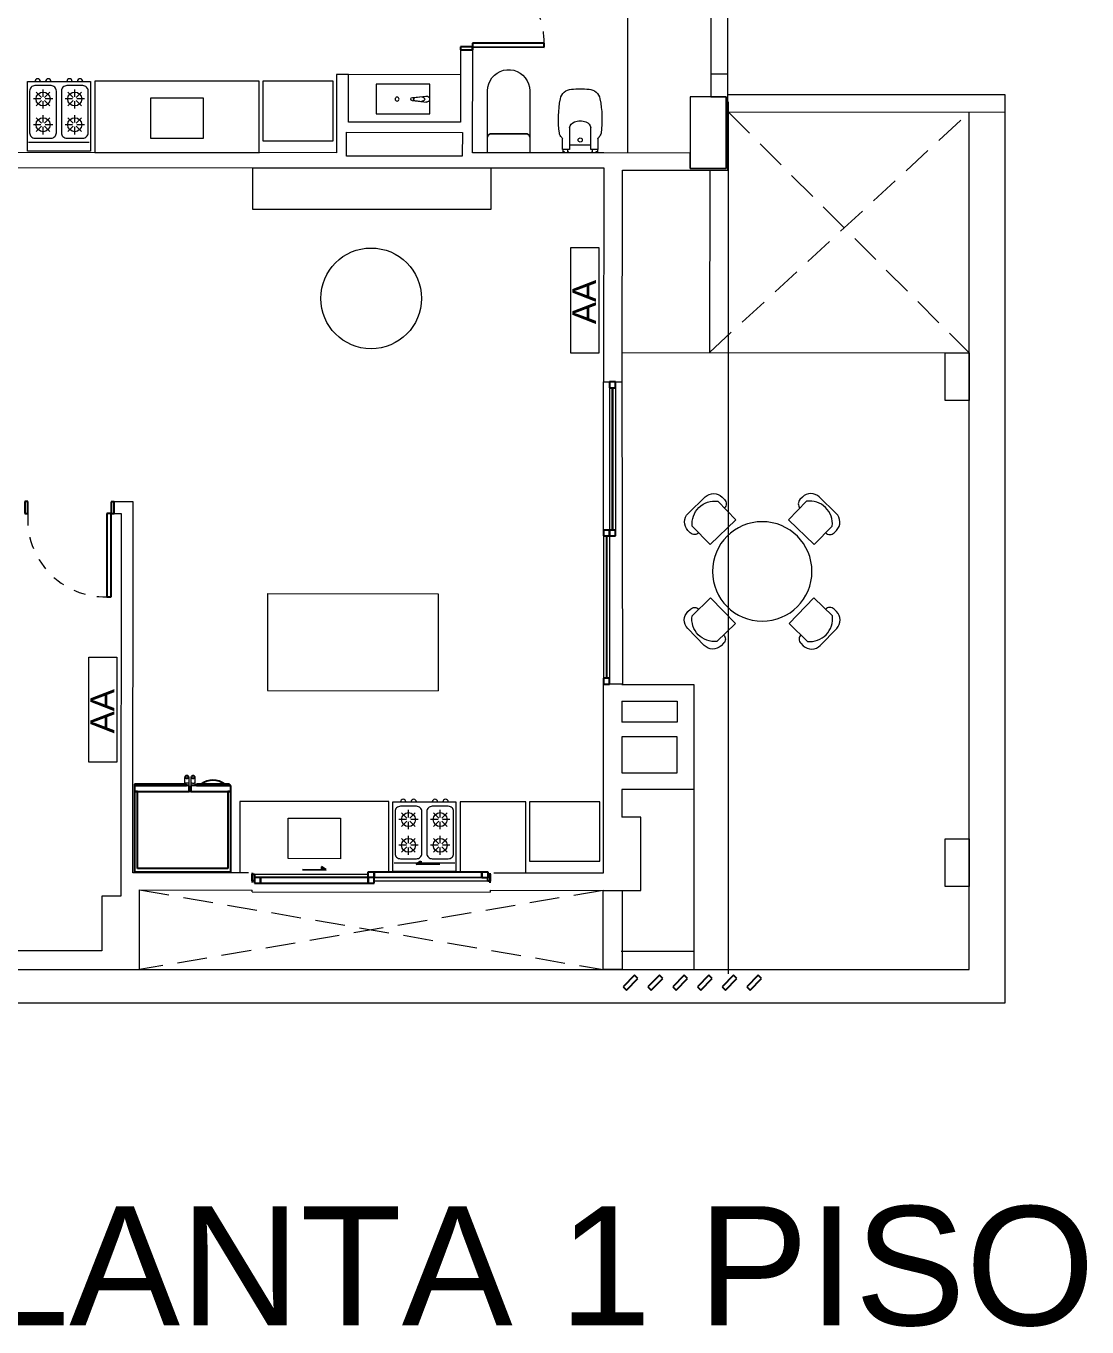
# Model space of a CAD drawing. Header units: millimetres. Extents: x 917 to 1168, y -421 to -23.
# Drawn here: x 1085.79 to 1094.7, y -300.61 to -289.68 of the extents above; entities that cross this region are included whole.
import ezdxf

# ---------------------------------------------------------------- set-up
doc = ezdxf.new("R2010")
doc.units = ezdxf.units.MM
doc.header["$LTSCALE"] = 0.1
for name, pattern in [('CONTINUA', [0]), ('HIDDEN', [0.375, 0.25, -0.125]), ('Trazo', [0.00635, 0.003175, -0.003175])]:
    doc.linetypes.add(name, pattern=pattern)
doc.layers.get('0').update_dxf_attribs({"lineweight": 5})
for name, color, linetype, lineweight in [('A-DETL-GENF', 7, 'Continuous', 5), ('A-DOOR', 7, 'Continuous', 5), ('A-GENM', 7, 'Continuous', 5), ('A-GLAZ', 7, 'Continuous', 5), ('A-GLAZ-CURT', 7, 'Continuous', 5), ('A-GLAZ-CWMG', 7, 'Continuous', 5), ('A-GLAZ-SILL', 7, 'Continuous', 5), ('A-WALL', 7, 'Continuous', 5), ('Arq-Equipamiento', 250, 'Continuous', 5), ('Lavarropa', 7, 'HIDDEN', 5), ('MUEBLES', 250, 'Continuous', 5), ('P-SANR-FIXT', 7, 'Continuous', 5)]:
    doc.layers.add(name, color=color, linetype=linetype, lineweight=lineweight)
doc.layers.add('A-DOOR-HDLN', color=5, linetype='Trazo', lineweight=5, true_color=0x0000ff)
doc.styles.get("Standard").update_dxf_attribs({"font": 'arial.ttf'})

# ---------------------------------------------------------------- blocks, each defined once
blk = doc.blocks.new('Family6 - Puerta OBLAK - Baño-2882893-1-TORRE-ARQ-PB')
at = {"layer": 'A-DOOR', "color": 8, "lineweight": 25}
for p, q in [((-0.3, 0.05), (-0.325, 0.05)), ((-0.325, 0.05), (-0.325, -0.05)), ((-0.3, -0.05), (-0.3, 0.05)), ((0.325, 0.05), (0.3, 0.05)), ((0.3, 0.05), (0.3, -0.05)), ((0.325, -0.05), (0.325, 0.05)), ((-0.325, -0.05), (-0.3, -0.05)), ((-0.3, -0.051), (-0.3, -0.651)), ((-0.268, -0.051), (-0.3, -0.051)), ((-0.268, -0.651), (-0.268, -0.051)), ((0.3, -0.05), (0.325, -0.05)), ((-0.3, -0.651), (-0.268, -0.651))]:
    blk.add_line(p, q, dxfattribs=at)
at = {"layer": 'A-DOOR-HDLN', "color": 8}
blk.add_arc((-0.244, -0.105), 0.546, 267.4017, 5.688, dxfattribs=at)
blk = doc.blocks.new('Windows_Opening-Slide_UFME_Fenetre_Coulissante_2V - 1_20 x 2_00-2724253-1-TORRE-ARQ-PB')
at = {"layer": 'A-GLAZ', "color": 8, "lineweight": 25}
for p, q in [((-0.418, 0.123), (-0.418, 0.1)), ((-0.378, 0.1), (-0.418, 0.123)), ((0.577, 0.148), (0.377, 0.148)), ((-1, 0.072), (-1, -0.008)), ((-1, 0.063), (-0.98, 0.063)), ((-1, 0.005), (-1, 0.063)), ((-0.98, 0.005), (-1, 0.005)), ((-0.98, 0.063), (-0.98, 0.034)), ((-0.98, 0.034), (-0.98, -0.014)), ((-0.93, 0.034), (-0.98, 0.034)), ((-0.025, 0.034), (-0.93, 0.034)), ((-0.93, 0.034), (-0.93, -0.014)), ((-0.93, -0.014), (-0.93, 0.034)), ((-0.578, 0.1), (-0.378, 0.1)), ((-0.025, 0.082), (0.025, 0.082)), ((-0.025, 0.034), (-0.025, 0.082)), ((-0.025, -0.014), (-0.025, 0.034)), ((0.025, 0.034), (-0.025, 0.034)), ((-0.025, 0.034), (-0.025, -0.014)), ((0.025, 0.034), (-0.025, 0.034)), ((0.025, 0.034), (0.025, 0.082)), ((0.025, 0.082), (0.93, 0.082)), ((0.025, 0.082), (0.025, 0.034)), ((0.025, -0.014), (0.025, 0.034)), ((0.93, 0.034), (0.025, 0.034)), ((0.93, 0.082), (0.93, 0.034)), ((0.93, 0.082), (0.98, 0.082)), ((0.93, 0.034), (0.93, 0.082)), ((0.98, 0.034), (0.93, 0.034)), ((0.98, 0.082), (0.98, 0.034)), ((0.98, 0.063), (1, 0.063)), ((0.98, 0.005), (0.98, 0.034)), ((1, 0.005), (0.98, 0.005)), ((1, -0.008), (1, 0.072)), ((1, 0.063), (1, 0.005)), ((-0.98, -0.014), (-0.93, -0.014)), ((-0.93, -0.014), (-0.025, -0.014)), ((-0.025, -0.014), (0.025, -0.014))]:
    blk.add_line(p, q, dxfattribs=at)
at = {"layer": 'A-GLAZ', "lineweight": 25}
for p, q in [((0.377, 0.148), (0.417, 0.171)), ((0.417, 0.171), (0.417, 0.148))]:
    blk.add_line(p, q, dxfattribs=at)
at = {"layer": 'A-GLAZ', "color": 8}
for p, q in [((-0.98, 0.063), (-0.025, 0.063)), ((0.98, 0.005), (0.025, 0.005))]:
    blk.add_line(p, q, dxfattribs=at)
at = {"layer": 'A-GLAZ-SILL', "color": 8}
for p, q in [((-1, -0.088), (-1, -0.072)), ((-1, -0.088), (1, -0.088)), ((1, -0.072), (1, -0.088))]:
    blk.add_line(p, q, dxfattribs=at)
blk = doc.blocks.new('Family5 - Puerta OPBLAK - Dormitorio-2880729-1-TORRE-ARQ-PB')
at = {"layer": 'A-DOOR', "color": 8, "lineweight": 25}
for p, q in [((-0.35, 0.05), (-0.375, 0.05)), ((-0.375, 0.05), (-0.375, -0.05)), ((-0.35, -0.05), (-0.35, 0.05)), ((0.375, 0.05), (0.35, 0.05)), ((0.35, 0.05), (0.35, -0.05)), ((0.375, -0.05), (0.375, 0.05)), ((-0.375, -0.05), (-0.35, -0.05)), ((0.35, -0.05), (0.315, -0.05)), ((0.315, -0.05), (0.315, -0.75)), ((0.35, -0.75), (0.35, -0.05)), ((0.35, -0.05), (0.375, -0.05)), ((0.315, -0.75), (0.35, -0.75))]:
    blk.add_line(p, q, dxfattribs=at)
at = {"layer": 'A-DOOR-HDLN', "color": 8}
blk.add_arc((0.302, -0.097), 0.653, 175.8984, 271.164, dxfattribs=at)
blk = doc.blocks.new('Cocina 51cm')
at = {"layer": 'MUEBLES', "color": 8}
for p, q in [((-0.255, -0.036), (0, -0.036)), ((-0.133, -0.104), (-0.133, -0.167)), ((0, -0.036), (0.255, -0.036)), ((0.133, -0.104), (0.133, -0.167)), ((-0.214, -0.185), (-0.151, -0.185)), ((-0.191, -0.127), (-0.146, -0.172)), ((-0.146, -0.197), (-0.191, -0.242)), ((-0.133, -0.203), (-0.133, -0.266)), ((-0.076, -0.127), (-0.121, -0.172)), ((-0.121, -0.197), (-0.076, -0.242)), ((-0.115, -0.185), (-0.052, -0.185)), ((0.052, -0.185), (0.115, -0.185)), ((0.076, -0.127), (0.121, -0.172)), ((0.121, -0.197), (0.076, -0.242)), ((0.133, -0.203), (0.133, -0.266)), ((0.191, -0.127), (0.146, -0.172)), ((0.146, -0.197), (0.191, -0.242)), ((0.151, -0.185), (0.214, -0.185)), ((-0.133, -0.32), (-0.133, -0.383)), ((0.133, -0.32), (0.133, -0.383)), ((-0.214, -0.401), (-0.151, -0.401)), ((-0.191, -0.343), (-0.146, -0.388)), ((-0.146, -0.413), (-0.191, -0.458)), ((-0.133, -0.419), (-0.133, -0.482)), ((-0.076, -0.343), (-0.121, -0.388)), ((-0.121, -0.413), (-0.076, -0.458)), ((-0.115, -0.401), (-0.052, -0.401)), ((0.052, -0.401), (0.115, -0.401)), ((0.076, -0.343), (0.121, -0.388)), ((0.121, -0.413), (0.076, -0.458)), ((0.133, -0.419), (0.133, -0.482)), ((0.191, -0.343), (0.146, -0.388)), ((0.146, -0.413), (0.191, -0.458)), ((0.151, -0.401), (0.214, -0.401))]:
    blk.add_line(p, q, dxfattribs=at)
blk.add_lwpolyline([(-0.265, 0.036), (0.265, 0.036), (0.265, -0.549), (-0.265, -0.549)], close=True, dxfattribs=at)
for points in [[(-0.201, -0.513), (-0.066, -0.513, 0.414214), (-0.021, -0.468), (-0.021, -0.117, 0.414214), (-0.066, -0.072), (-0.201, -0.072, 0.414214), (-0.246, -0.117), (-0.246, -0.468, 0.414214)], [(0.066, -0.513), (0.201, -0.513, 0.414214), (0.246, -0.468), (0.246, -0.117, 0.414214), (0.201, -0.072), (0.066, -0.072, 0.414214), (0.021, -0.117), (0.021, -0.468, 0.414214)]]:
    blk.add_lwpolyline(points, format="xyb", close=True, dxfattribs=at)
for centre in [(-0.133, -0.185), (0.133, -0.185), (-0.133, -0.401), (0.133, -0.401)]:
    blk.add_circle(centre, 0.0585, dxfattribs=at)
for centre in [(-0.178, -0.549), (-0.089, -0.549), (0.089, -0.549), (0.178, -0.549)]:
    blk.add_arc(centre, 0.0225, 180, 0, dxfattribs=at)
blk = doc.blocks.new('GE_Profile_Stainless_Steel_256_cu_ft_Side-by-Side_Refrigerator_ENERGY_STAR_7908 - GE_Profile_Stainless_Steel_256_cu_ft_Side-by-Side_Refrigerator_ENERGY_STAR_7908-2745218-2-TORRE-ARQ- PB _-2_14_')
at = {"layer": 'A-GENM', "color": 8, "lineweight": 25}
for p, q in [((-0.404, 0.445), (-0.404, -0.23)), ((0.404, 0.445), (-0.404, 0.445)), ((0.404, -0.23), (0.404, 0.445)), ((-0.379, -0.23), (-0.379, 0.419)), ((-0.379, 0.419), (0.379, 0.419)), ((0.379, 0.419), (0.379, -0.23)), ((-0.067, -0.23), (-0.404, -0.23)), ((-0.404, -0.23), (-0.404, -0.28)), ((-0.404, -0.23), (-0.379, -0.23)), ((-0.404, -0.28), (-0.067, -0.28)), ((-0.117, -0.28), (-0.394, -0.28)), ((-0.394, -0.28), (-0.394, -0.291)), ((-0.394, -0.291), (-0.117, -0.291)), ((-0.155, -0.29), (-0.353, -0.29)), ((-0.117, -0.291), (-0.117, -0.28)), ((-0.067, -0.28), (-0.067, -0.23)), ((0.404, -0.23), (-0.054, -0.23)), ((-0.054, -0.23), (-0.054, -0.28)), ((-0.054, -0.28), (0.404, -0.28)), ((0.404, -0.28), (-0.032, -0.28)), ((-0.032, -0.28), (-0.032, -0.291)), ((-0.032, -0.291), (0.404, -0.291)), ((0.379, -0.23), (0.404, -0.23)), ((0.404, -0.28), (0.404, -0.23)), ((0.404, -0.291), (0.404, -0.28))]:
    blk.add_line(p, q, dxfattribs=at)
at = {"layer": 'A-GENM', "color": 8}
for p, q in [((-0.103, -0.301), (-0.103, -0.283)), ((-0.103, -0.338), (-0.103, -0.301)), ((-0.071, -0.284), (-0.071, -0.301)), ((-0.071, -0.301), (-0.071, -0.339)), ((-0.054, -0.23), (-0.067, -0.23)), ((-0.051, -0.302), (-0.051, -0.285)), ((-0.051, -0.34), (-0.051, -0.302)), ((-0.019, -0.291), (-0.019, -0.302)), ((-0.019, -0.302), (-0.019, -0.339)), ((-0.103, -0.345), (-0.103, -0.338)), ((-0.071, -0.339), (-0.071, -0.346)), ((-0.051, -0.347), (-0.051, -0.34)), ((-0.019, -0.339), (-0.019, -0.346))]:
    blk.add_line(p, q, dxfattribs=at)
at = {"layer": 'A-GENM', "color": 8, "flags": 128}
for points in [[(-0.103, -0.338), (-0.103, -0.338), (-0.103, -0.337), (-0.103, -0.336), (-0.103, -0.335), (-0.103, -0.334), (-0.103, -0.333), (-0.103, -0.331), (-0.103, -0.329), (-0.103, -0.326), (-0.103, -0.324), (-0.103, -0.321), (-0.103, -0.318), (-0.103, -0.314), (-0.103, -0.311), (-0.103, -0.307), (-0.103, -0.303), (-0.103, -0.301)], [(-0.019, -0.302), (-0.019, -0.306), (-0.019, -0.31), (-0.019, -0.313), (-0.019, -0.317), (-0.019, -0.32), (-0.019, -0.323), (-0.019, -0.326), (-0.019, -0.328), (-0.019, -0.33), (-0.019, -0.332), (-0.019, -0.334), (-0.019, -0.336), (-0.019, -0.337), (-0.019, -0.338), (-0.019, -0.338), (-0.019, -0.339), (-0.019, -0.339)]]:
    blk.add_lwpolyline(points, dxfattribs=at)
at = {"layer": 'A-GENM', "color": 8, "lineweight": 25, "flags": 128}
for points in [[(-0.071, -0.346), (-0.077, -0.343), (-0.084, -0.341), (-0.09, -0.341), (-0.097, -0.343), (-0.103, -0.345)], [(-0.103, -0.345), (-0.102, -0.349), (-0.101, -0.353), (-0.098, -0.356), (-0.095, -0.359), (-0.092, -0.36), (-0.088, -0.361), (-0.084, -0.361), (-0.08, -0.359), (-0.076, -0.357), (-0.074, -0.354), (-0.072, -0.35), (-0.071, -0.346)], [(-0.019, -0.346), (-0.025, -0.343), (-0.032, -0.342), (-0.038, -0.342), (-0.045, -0.344), (-0.051, -0.347)], [(-0.051, -0.347), (-0.05, -0.351), (-0.048, -0.355), (-0.046, -0.358), (-0.042, -0.36), (-0.038, -0.361), (-0.034, -0.362), (-0.03, -0.361), (-0.027, -0.36), (-0.024, -0.357), (-0.021, -0.354), (-0.02, -0.35), (-0.019, -0.346)]]:
    blk.add_lwpolyline(points, dxfattribs=at)
at = {"layer": 'A-GENM', "color": 8, "lineweight": 25}
blk.add_arc((-0.254, -0.163), 0.161, 232.0677, 307.9323, dxfattribs=at)
at = {"layer": 'A-GENM', "color": 8}
for centre, start_param, end_param in [((-0.088, -0.302), 0.990204, 2.086934), ((-0.034, -0.303), 1.493351, 2.151389)]:
    blk.add_ellipse(centre, major_axis=(0.0304, 0), ratio=0.707107, start_param=start_param, end_param=end_param, dxfattribs=at)
for points in [[(-0.103, -0.301), (-0.099, -0.299), (-0.091, -0.297), (-0.08, -0.298), (-0.074, -0.3), (-0.071, -0.301)], [(-0.051, -0.302), (-0.047, -0.3), (-0.04, -0.298), (-0.028, -0.299), (-0.022, -0.3), (-0.019, -0.302)]]:
    blk.add_open_spline(points, degree=3, knots=[0, 0, 0, 0, 0.4, 0.7, 1, 1, 1, 1], dxfattribs=at)
blk = doc.blocks.new('Sanitary_Toilets_Ceramica-Catalano_Zero-70-One-Piece-Close-Coupled-Syphonic - Default-V1-2-TORRE-ARQ- PB _-2_14_')
at = {"layer": 'A-DETL-GENF', "color": 8}
for p, q in [((0.044, 0.177), (0.001, 0.177)), ((0.089, 0.177), (0.044, 0.177)), ((0.133, 0.177), (0.089, 0.177)), ((0.133, 0.177), (0.142, 0.176)), ((0.524, 0.177), (0.133, 0.177)), ((0.142, 0.176), (0.133, 0.177)), ((0.142, 0.176), (0.151, 0.171)), ((0.151, 0.171), (0.142, 0.176)), ((0.151, 0.171), (0.157, 0.165)), ((0.157, 0.165), (0.151, 0.171)), ((0.157, 0.165), (0.162, 0.156)), ((0.162, 0.156), (0.157, 0.165)), ((0.162, 0.156), (0.163, 0.147)), ((0.163, 0.147), (0.162, 0.156)), ((0.163, 0.147), (0.163, -0.147)), ((0.163, 0.098), (0.163, 0.147)), ((0.553, 0.175), (0.524, 0.177)), ((0.581, 0.167), (0.553, 0.175)), ((0.608, 0.156), (0.581, 0.167)), ((0.633, 0.14), (0.608, 0.156)), ((0.654, 0.12), (0.633, 0.14)), ((0.672, 0.097), (0.654, 0.12)), ((0.163, 0.049), (0.163, 0.098)), ((0.163, 0), (0.163, 0.049)), ((0.686, 0.071), (0.672, 0.097)), ((0.696, 0.043), (0.686, 0.071)), ((0.7, 0.015), (0.696, 0.043)), ((0.7, -0.015), (0.7, 0.015)), ((0.163, -0.049), (0.163, 0)), ((0.163, -0.098), (0.163, -0.049)), ((0.163, -0.147), (0.163, -0.098)), ((0.654, -0.12), (0.672, -0.097)), ((0.672, -0.097), (0.686, -0.071)), ((0.686, -0.071), (0.696, -0.043)), ((0.696, -0.043), (0.7, -0.015)), ((0.001, -0.177), (0.044, -0.177)), ((0.044, -0.177), (0.089, -0.177)), ((0.089, -0.177), (0.133, -0.177)), ((0.142, -0.176), (0.133, -0.177)), ((0.133, -0.177), (0.142, -0.176)), ((0.133, -0.177), (0.524, -0.177)), ((0.151, -0.171), (0.142, -0.176)), ((0.142, -0.176), (0.151, -0.171)), ((0.157, -0.165), (0.151, -0.171)), ((0.151, -0.171), (0.157, -0.165)), ((0.162, -0.156), (0.157, -0.165)), ((0.157, -0.165), (0.162, -0.156)), ((0.163, -0.147), (0.162, -0.156)), ((0.162, -0.156), (0.163, -0.147)), ((0.524, -0.177), (0.553, -0.175)), ((0.553, -0.175), (0.581, -0.167)), ((0.581, -0.167), (0.608, -0.156)), ((0.608, -0.156), (0.633, -0.14)), ((0.633, -0.14), (0.654, -0.12))]:
    blk.add_line(p, q, dxfattribs=at)
blk = doc.blocks.new('Vitreous china bidet _ Debba _ Roca _ 355994xx0 - White - Debba- Roca-2705266-2-TORRE-ARQ- PB _-2_14_')
at = {"layer": 'P-SANR-FIXT', "color": 8}
for p, q in [((0.036, 0.08), (0.036, 0.262)), ((0.214, 0.262), (0.214, 0.08)), ((-0.024, 0.169), (-0.024, 0.08)), ((0.036, 0.116), (0.214, 0.116)), ((0.274, 0.08), (0.274, 0.169)), ((-0.024, 0.08), (-0.019, 0.08)), ((-0.019, 0.08), (-0.019, 0.06)), ((-0.019, 0.08), (0.022, 0.08)), ((-0.019, 0.06), (-0.006, 0.06)), ((-0.006, 0.06), (-0.006, 0.051)), ((0.022, 0.08), (0.036, 0.08)), ((0.022, 0.06), (0.022, 0.08)), ((0.026, 0.06), (0.022, 0.06)), ((0.026, 0.051), (0.026, 0.06)), ((0.214, 0.08), (0.228, 0.08)), ((0.224, 0.06), (0.228, 0.06)), ((0.224, 0.051), (0.224, 0.06)), ((0.228, 0.08), (0.269, 0.08)), ((0.228, 0.06), (0.228, 0.08)), ((0.256, 0.051), (0.256, 0.06)), ((0.256, 0.06), (0.269, 0.06)), ((0.269, 0.06), (0.269, 0.08)), ((0.269, 0.08), (0.274, 0.08))]:
    blk.add_line(p, q, dxfattribs=at)
for centre, radius, start, end in [((0.058, 0.487), 0.101, 93.8692, 168.7556), ((0.125, -0.511), 1.101, 86.1308, 93.8692), ((0.192, 0.487), 0.101, 11.2444, 86.1308), ((0.809, 0.337), 0.867, 168.7556, 187.8739), ((-0.559, 0.337), 0.867, 352.1261, 11.2444), ((0.1, 0.253), 0.0649, 110.1691, 171.8309), ((0.129, 0.135), 0.186, 91.3288, 106.151), ((0.121, 0.135), 0.186, 73.849, 88.6712), ((0.15, 0.253), 0.0649, 8.1691, 69.8309), ((0.009, 0.227), 0.0594, 187.8739, 225.1331), ((-0.041, 0.169), 0.0175, 0, 63.7001), ((0.125, 0.161), 0.0175, 0, 180), ((0.125, 0.161), 0.0175, 180, 0), ((0.29, 0.169), 0.0167, 126.2715, 179.7285), ((0.241, 0.227), 0.0594, 311.2548, 352.1261)]:
    blk.add_arc(centre, radius, start, end, dxfattribs=at)
blk = doc.blocks.new('mesad')
at = {"layer": 'MUEBLES'}
for points in [[(-0.324, 0.533), (-0.324, 0.533, 0.414214), (-0.324, 0.604), (-0.345, 0.624, 0.414214), (-0.487, 0.622), (-0.626, 0.479, 0.414214), (-0.624, 0.337), (-0.603, 0.317, 0.414214), (-0.533, 0.318), (-0.533, 0.318)], [(0.324, 0.533), (0.324, 0.533, -0.414214), (0.324, 0.604), (0.345, 0.624, -0.414214), (0.487, 0.622), (0.626, 0.479, -0.414214), (0.624, 0.337), (0.603, 0.317, -0.414214), (0.533, 0.318), (0.533, 0.318)], [(-0.533, -0.324), (-0.533, -0.324, 0.414214), (-0.604, -0.324), (-0.624, -0.345, 0.414214), (-0.622, -0.487), (-0.479, -0.626, 0.414214), (-0.337, -0.624), (-0.317, -0.603, 0.414214), (-0.318, -0.533), (-0.318, -0.533)], [(0.533, -0.324), (0.533, -0.324, -0.414214), (0.604, -0.324), (0.624, -0.345, -0.414214), (0.622, -0.487), (0.479, -0.626, -0.414214), (0.337, -0.624), (0.317, -0.603, -0.414214), (0.318, -0.533), (0.318, -0.533)]]:
    blk.add_lwpolyline(points, format="xyb", dxfattribs=at)
for points in [[(-0.589, 0.373), (-0.434, 0.222), (-0.225, 0.437), (-0.38, 0.588, 0.490132)], [(0.589, 0.373), (0.434, 0.222), (0.225, 0.437), (0.38, 0.588, -0.490132)], [(-0.373, -0.589), (-0.222, -0.434), (-0.437, -0.225), (-0.588, -0.38, 0.490132)], [(0.373, -0.589), (0.222, -0.434), (0.437, -0.225), (0.588, -0.38, -0.490132)]]:
    blk.add_lwpolyline(points, format="xyb", close=True, dxfattribs=at)
at = {"layer": 'MUEBLES', "ltscale": 1e-05}
blk.add_circle((0, 0), 0.418, dxfattribs=at)
blk = doc.blocks.new('Bacha 45x25cm')
at = {"layer": 'MUEBLES', "color": 8}
for p, q in [((0.112, 0.146), (0.099, 0.028)), ((0.106, 0.062), (0.113, 0.127)), ((0.137, 0.126), (0.144, 0.062)), ((0.138, 0.146), (0.151, 0.028))]:
    blk.add_line(p, q, dxfattribs=at)
blk.add_lwpolyline([(0, 0.45), (0.25, 0.45), (0.25, 0), (0, 0)], close=True, dxfattribs=at)
blk.add_circle((0.125, 0.275), 0.0166, dxfattribs=at)
for centre, radius, start, end in [((0.125, 0.146), 0.0134, 0, 180), ((0.125, 0.126), 0.0117, 360, 173.6414), ((0.125, 0.028), 0.0256, 168.1721, 11.8279), ((0.125, 0.062), 0.0188, 167.2829, 12.8468)]:
    blk.add_arc(centre, radius, start, end, dxfattribs=at)
blk = doc.blocks.new('Montante rectangular - 4x15 a 45_-1095820-TORRE1-1 PISO')
at = {"layer": 'A-GLAZ-CWMG', "lineweight": 25}
for p, q in [((-0.062, 0.034), (-0.034, 0.062)), ((0.034, -0.062), (-0.062, 0.034)), ((-0.034, 0.062), (0.062, -0.034)), ((0.062, -0.034), (0.034, -0.062))]:
    blk.add_line(p, q, dxfattribs=at)
blk = doc.blocks.new('T1-1 P-2020')
at = {"color": 8, "lineweight": 5}
for p, q in [((4124.498, 1284.316), (4124.504, 1290.201)), ((4123.656, 1286.073), (4123.656, 1284.46)), ((4124.356, 1286.073), (4124.354, 1284.931)), ((4122.253, 1285.326), (4122.253, 1284.718)), ((4122.254, 1285.326), (4122.253, 1285.326)), ((4122.354, 1284.462), (4122.355, 1285.326)), ((4122.355, 1285.326), (4122.354, 1285.326)), ((4122.355, 1285.351), (4122.355, 1285.326)), ((4121.311, 1285.119), (4121.211, 1285.119)), ((4121.211, 1285.119), (4121.211, 1284.719)), ((4121.311, 1284.719), (4121.311, 1285.119)), ((4122.253, 1285.118), (4121.311, 1285.119)), ((4124.355, 1285.126), (4124.499, 1285.126)), ((4119.182, 1285.064), (4119.181, 1284.464)), ((4120.561, 1285.063), (4119.182, 1285.064)), ((4120.561, 1284.463), (4120.561, 1285.063)), ((4119.651, 1284.583), (4119.651, 1284.923)), ((4119.651, 1284.923), (4120.091, 1284.923)), ((4120.091, 1284.923), (4120.091, 1284.583)), ((4124.483, 1284.931), (4124.183, 1284.931)), ((4124.183, 1284.931), (4124.183, 1284.331)), ((4124.354, 1284.931), (4124.483, 1284.931)), ((4124.483, 1284.931), (4124.483, 1284.331)), ((4124.483, 1284.331), (4124.483, 1284.931)), ((4121.211, 1284.719), (4121.211, 1284.462)), ((4122.253, 1284.718), (4121.311, 1284.719)), ((4120.091, 1284.583), (4119.651, 1284.583)), ((4121.296, 1284.434), (4121.296, 1284.634)), ((4121.296, 1284.634), (4122.268, 1284.633)), ((4122.268, 1284.633), (4122.267, 1284.433)), ((4121.211, 1284.462), (4117.655, 1284.465)), ((4119.181, 1284.464), (4120.561, 1284.463)), ((4123.457, 1284.461), (4122.354, 1284.462)), ((4124.183, 1284.46), (4123.457, 1284.461)), ((4124.183, 1284.331), (4124.183, 1284.46)), ((4117.655, 1284.34), (4121.211, 1284.337)), ((4122.267, 1284.433), (4121.296, 1284.434)), ((4121.211, 1284.337), (4122.267, 1284.336)), ((4122.267, 1284.336), (4123.457, 1284.335)), ((4123.457, 1284.335), (4123.455, 1282.538)), ((4123.611, 1282.538), (4123.613, 1284.317)), ((4123.613, 1284.317), (4124.498, 1284.316)), ((4124.183, 1284.331), (4124.483, 1284.331)), ((4124.483, 1284.331), (4124.183, 1284.331)), ((4119.503, 1281.531), (4119.343, 1281.531)), ((4119.5, 1278.413), (4119.503, 1281.531)), ((4119.343, 1281.431), (4119.403, 1281.431)), ((4119.403, 1281.431), (4119.4, 1278.216)), ((4120.632, 1280.759), (4120.631, 1279.945)), ((4120.632, 1280.759), (4122.066, 1280.756)), ((4122.066, 1280.756), (4122.065, 1279.942)), ((4123.452, 1279.999), (4123.452, 1279.34)), ((4120.63, 1279.945), (4122.065, 1279.942)), ((4123.607, 1279.854), (4123.607, 1279.679)), ((4123.607, 1279.554), (4123.607, 1279.254)), ((4123.452, 1279.34), (4123.451, 1278.409)), ((4123.607, 1279.114), (4123.607, 1278.88)), ((4121.65, 1279.011), (4120.4, 1279.012)), ((4120.4, 1279.012), (4120.4, 1278.412)), ((4121.65, 1278.421), (4121.65, 1279.011)), ((4122.25, 1279.01), (4122.25, 1278.42)), ((4122.8, 1279.01), (4122.25, 1279.01)), ((4122.8, 1278.41), (4122.8, 1279.01)), ((4123.767, 1278.88), (4123.607, 1278.88)), ((4123.766, 1278.265), (4123.767, 1278.88)), ((4120.805, 1278.532), (4120.805, 1278.872)), ((4120.805, 1278.872), (4121.245, 1278.871)), ((4121.245, 1278.871), (4121.245, 1278.531)), ((4121.245, 1278.531), (4120.805, 1278.532)), ((4120.473, 1278.412), (4119.5, 1278.413)), ((4123.451, 1278.409), (4122.533, 1278.41)), ((4119.555, 1277.6), (4119.556, 1278.269)), ((4119.556, 1278.269), (4120.503, 1278.268)), ((4122.503, 1278.266), (4123.591, 1278.265)), ((4123.591, 1278.265), (4123.766, 1278.265)), ((4119.241, 1278.216), (4119.24, 1277.757)), ((4119.4, 1278.216), (4119.241, 1278.216)), ((4119.24, 1277.757), (4118.433, 1277.757)), ((4118.402, 1277.602), (4119.555, 1277.6))]:
    blk.add_line(p, q, dxfattribs=at)
at = {"color": 8, "linetype": 'HIDDEN', "lineweight": 5, "ltscale": 10}
for p, q in [((4124.344, 1282.784), (4126.525, 1284.801)), ((4124.504, 1284.803), (4126.524, 1282.782)), ((4123.45, 1278.265), (4119.555, 1277.6)), ((4119.556, 1278.269), (4123.45, 1277.6))]:
    blk.add_line(p, q, dxfattribs=at)
at = {"color": 8}
for p, q in [((4126.524, 1277.6), (4126.525, 1284.801)), ((4124.346, 1284.317), (4124.344, 1282.784)), ((4123.611, 1282.785), (4126.324, 1282.782)), ((4123.455, 1282.538), (4123.611, 1282.538)), ((4123.455, 1281.293), (4123.455, 1282.538)), ((4123.608, 1282.538), (4123.613, 1279.999)), ((4123.613, 1279.999), (4123.455, 1279.999)), ((4119.555, 1277.6), (4126.524, 1277.6))]:
    blk.add_line(p, q, dxfattribs=at)
for points in [[(4124.498, 1284.951), (4126.824, 1284.951), (4126.824, 1284.801), (4124.498, 1284.803)], [(4126.324, 1282.382), (4126.324, 1282.782), (4126.524, 1282.782), (4126.524, 1282.382), (4126.324, 1282.382)], [(4126.324, 1278.299), (4126.324, 1278.699), (4126.524, 1278.699), (4126.524, 1278.299), (4126.324, 1278.299)]]:
    blk.add_lwpolyline(points, dxfattribs=at)
at = {"color": 8, "lineweight": 5}
for points in [[(4120.507, 1284.336), (4122.507, 1284.336), (4122.507, 1283.986), (4120.507, 1283.986), (4120.507, 1284.336)], [(4123.608, 1279.994), (4124.213, 1279.994), (4124.213, 1277.6)], [(4123.607, 1279.854), (4124.073, 1279.854), (4124.073, 1279.679), (4123.607, 1279.679)], [(4123.607, 1279.254), (4124.073, 1279.254), (4124.073, 1279.554), (4123.607, 1279.554)], [(4124.213, 1279.114), (4123.607, 1279.114)], [(4123.603, 1277.755), (4124.213, 1277.755)]]:
    blk.add_lwpolyline(points, dxfattribs=at)
at = {"color": 8}
blk.add_lwpolyline([(4123.45, 1278.265), (4123.61, 1278.265), (4123.61, 1277.6), (4123.45, 1277.6)], close=True, dxfattribs=at)
at = {"color": 8, "lineweight": 5}
blk.add_circle((4121.502, 1283.239), 0.423, dxfattribs=at)
at = {"layer": 'A-GLAZ-CURT', "color": 8, "lineweight": 18}
for p, q in [((4123.535, 1282.488), (4123.525, 1282.488)), ((4123.525, 1282.488), (4123.525, 1281.293)), ((4123.535, 1281.293), (4123.535, 1282.488)), ((4123.525, 1281.293), (4123.535, 1281.293)), ((4123.485, 1281.243), (4123.475, 1281.243)), ((4123.475, 1281.243), (4123.475, 1280.049)), ((4123.485, 1280.049), (4123.485, 1281.243)), ((4123.475, 1280.049), (4123.485, 1280.049))]:
    blk.add_line(p, q, dxfattribs=at)
at = {"layer": 'A-GLAZ-CWMG', "color": 8, "lineweight": 25, "extrusion": (0, 0, -1)}
for p, q in [((4123.555, 1282.538), (4123.505, 1282.538)), ((4123.505, 1282.538), (4123.505, 1282.488)), ((4123.505, 1282.488), (4123.555, 1282.488)), ((4123.555, 1282.488), (4123.555, 1282.538)), ((4123.505, 1281.293), (4123.455, 1281.293)), ((4123.455, 1281.293), (4123.455, 1281.243)), ((4123.505, 1281.243), (4123.505, 1281.293)), ((4123.455, 1281.243), (4123.505, 1281.243))]:
    blk.add_line(p, q, dxfattribs=at)
at = {"layer": 'A-GLAZ-CWMG', "color": 8}
for p, q in [((4123.505, 1282.488), (4123.505, 1281.293)), ((4123.555, 1282.488), (4123.555, 1281.293)), ((4123.455, 1281.243), (4123.455, 1280.049)), ((4123.505, 1281.243), (4123.505, 1280.049))]:
    blk.add_line(p, q, dxfattribs=at)
at = {"layer": 'A-GLAZ-CWMG', "color": 8, "lineweight": 25}
for p, q in [((4123.555, 1281.293), (4123.505, 1281.293)), ((4123.505, 1281.293), (4123.505, 1281.243)), ((4123.555, 1281.243), (4123.555, 1281.293)), ((4123.505, 1281.243), (4123.555, 1281.243)), ((4123.505, 1280.049), (4123.455, 1280.049)), ((4123.455, 1280.049), (4123.455, 1279.999)), ((4123.455, 1279.999), (4123.505, 1279.999)), ((4123.505, 1279.999), (4123.505, 1280.049))]:
    blk.add_line(p, q, dxfattribs=at)
at = {"layer": 'Lavarropa', "color": 8, "linetype": 'CONTINUA', "lineweight": 13}
for points in [[(4121.183, 1285.063), (4120.593, 1285.063), (4120.593, 1284.563), (4121.183, 1284.563)], [(4123.422, 1279.01), (4122.832, 1279.01), (4122.832, 1278.51), (4123.422, 1278.51)]]:
    blk.add_lwpolyline(points, close=True, dxfattribs=at)
at = {"color": 8, "lineweight": 5}
for name, p, rotation in [('Family6 - Puerta OBLAK - Baño-2882893-1-TORRE-ARQ-PB', (4122.304, 1285.651), 89.94270428824395), ('Cocina 51cm', (4118.879, 1284.513), 180.0000005719432), ('Family5 - Puerta OPBLAK - Dormitorio-2880729-1-TORRE-ARQ-PB', (4118.968, 1281.481), 359.942704280388), ('GE_Profile_Stainless_Steel_256_cu_ft_Side-by-Side_Refrigerator_ENERGY_STAR_7908 - GE_Profile_Stainless_Steel_256_cu_ft_Side-by-Side_Refrigerator_ENERGY_STAR_7908-2745218-2-TORRE-ARQ- PB _-2_14_', (4119.919, 1278.867), 180), ('Cocina 51cm', (4121.949, 1278.459), 180.0000005719432), ('Windows_Opening-Slide_UFME_Fenetre_Coulissante_2V - 1_20 x 2_00-2724253-1-TORRE-ARQ-PB', (4121.503, 1278.339), 359.9427042803882)]:
    blk.add_blockref(name, p, dxfattribs=dict(at, rotation=rotation))
at = {"color": 8, "lineweight": 5, "xscale": -1}
for name, p, rotation in [('Sanitary_Toilets_Ceramica-Catalano_Zero-70-One-Piece-Close-Coupled-Syphonic - Default-V1-2-TORRE-ARQ- PB _-2_14_', (4122.657, 1284.459), 270.0000000457745), ('Bacha 45x25cm', (4121.995, 1285.038), 90.00000028208164), ('mesad', (4124.787, 1280.945), 180)]:
    blk.add_blockref(name, p, dxfattribs=dict(at, rotation=rotation))
blk.add_blockref('Vitreous china bidet _ Debba _ Roca _ 355994xx0 - White - Debba- Roca-2705266-2-TORRE-ARQ- PB _-2_14_', (4123.383, 1284.409), dxfattribs=at)
at = {"color": 8, "extrusion": (0, 0, -1), "rotation": 180}
for p in [(-4123.681, 1277.49), (-4123.889, 1277.49), (-4124.097, 1277.49), (-4124.304, 1277.49), (-4124.512, 1277.49), (-4124.72, 1277.49)]:
    blk.add_blockref('Montante rectangular - 4x15 a 45_-1095820-TORRE1-1 PISO', p, dxfattribs=at)

msp = doc.modelspace()

# ---------------------------------------------------------------- linework, layer by layer
at = {"color": 8}
msp.add_lwpolyline([(1094.014, -290.406), (1094.014, -297.888), (1082.789, -297.888)], dxfattribs=at)
at = {"layer": 'A-WALL', "color": 8, "lineweight": 5}
msp.add_line((1091.693, -297.642), (1091.693, -290.315), dxfattribs=at)
at = {"layer": 'Arq-Equipamiento', "color": 8, "linetype": 'CONTINUA', "lineweight": 13}
for points in [[(1090.368, -291.541), (1090.604, -291.541), (1090.604, -292.426), (1090.368, -292.426)], [(1086.32, -294.98), (1086.556, -294.98), (1086.556, -295.864), (1086.32, -295.864)]]:
    msp.add_lwpolyline(points, close=True, dxfattribs=at)

# ---------------------------------------------------------------- block references
at = {"color": 2}
msp.add_blockref('T1-1 P-2020', (-3032.81, -1575.206), dxfattribs=at)

# ---------------------------------------------------------------- texts
at = {"color": 8, "char_height": 0.2, "attachment_point": 1, "rotation": 90}
for insert in [(1090.382, -292.184), (1086.334, -295.622)]:
    msp.add_mtext_dynamic_manual_height_columns('AA', width=1, gutter_width=12.5, heights=[0], dxfattribs=dict(at, insert=insert))
at = {"color": 8, "insert": (1084.447, -299.594), "char_height": 1, "attachment_point": 1}
msp.add_mtext_dynamic_manual_height_columns('PLANTA 1 PISO', width=25.75024, gutter_width=12.5, heights=[0], dxfattribs=at)

doc.saveas('drawing.dxf')
